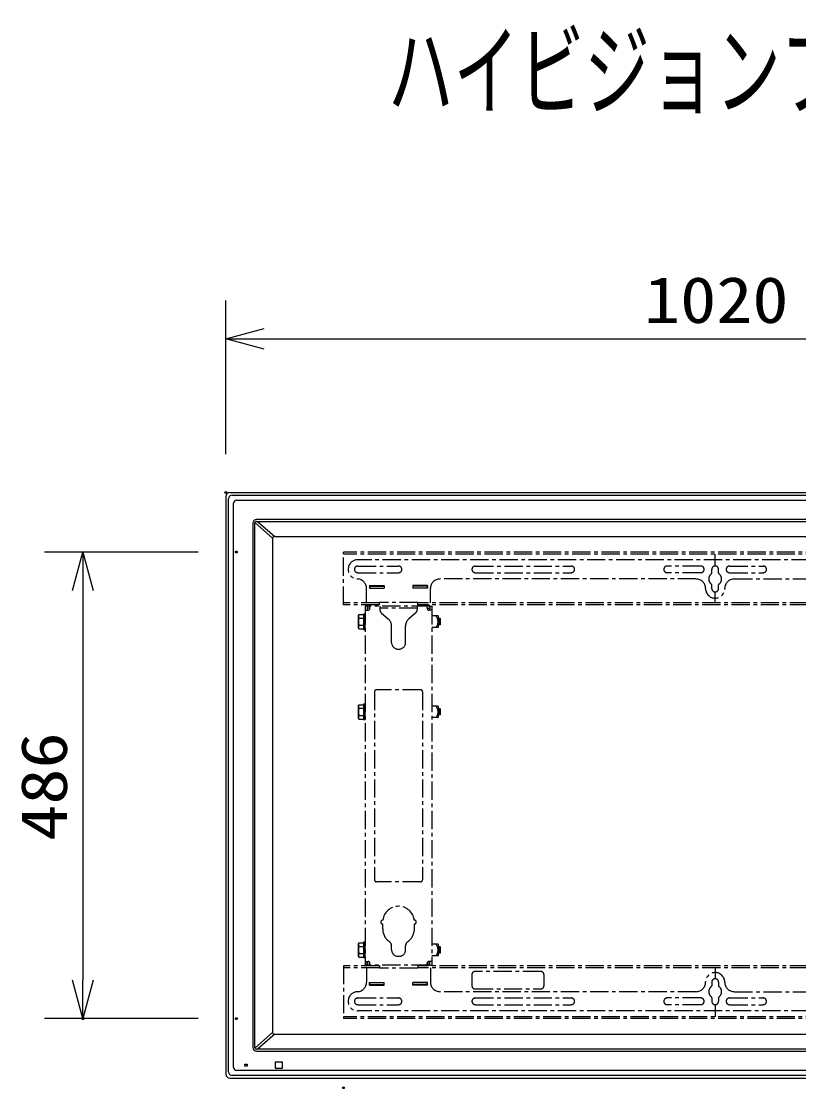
# Model space of a CAD drawing. Units: millimetres, scale not verified. Extents: x -63 to 63, y -57 to 57.
# Drawn here: x -54.6 to -14.1, y 1.8 to 57.4 of the extents above; entities that cross this region are included whole.
import ezdxf
from ezdxf.enums import TextEntityAlignment as Align

# ---------------------------------------------------------------- set-up
doc = ezdxf.new("R2010")
doc.units = ezdxf.units.MM
doc.header["$LTSCALE"] = 0.190236
doc.header["$PDMODE"] = 32
doc.header["$PDSIZE"] = 0.0951
doc.linetypes.add('CHAIN1', pattern=[8, 5, -1, 1, -1])
for name, color, linetype in [('0-0_MOJI1', 2, 'Continuous'), ('0-2_SUNPO', 3, 'Continuous'), ('0-3_GAIKEI', 1, 'CHAIN1'), ('0-4_WAKU', 7, 'Continuous')]:
    doc.layers.add(name, color=color, linetype=linetype)
doc.styles.add('ＭＳ ゴシック', font='')
doc.styles.get('ＭＳ ゴシック').set_extended_font_data('MS Gothic')

# ---------------------------------------------------------------- blocks, each defined once
blk = doc.blocks.new('_OPEN30')
at = {"layer": '0-3_GAIKEI', "color": 7, "linetype": 'Continuous'}
blk.add_line((0, 0), (-1, 0), dxfattribs=at)
blk.add_lwpolyline([(-1, 0.26795), (0, 0), (-1, -0.26795)], dxfattribs=at)

msp = doc.modelspace()

# ---------------------------------------------------------------- linework, layer by layer
at = {"layer": '0-2_SUNPO'}
for p, q in [((-43.9478, 34.8644), (-43.9478, 42.8644)), ((-41.9478, 40.8644), (5.0473, 40.8644)), ((-45.3993, 29.7609), (-53.3993, 29.7609)), ((-51.3993, 27.7609), (-51.3993, 7.4609)), ((-45.3993, 5.4609), (-53.3993, 5.4609))]:
    msp.add_line(p, q, dxfattribs=at)
at = {"layer": '0-3_GAIKEI', "color": 7, "linetype": 'Continuous'}
for p, q in [((-43.7478, 32.8584), (6.8473, 32.8584)), ((-43.9478, 32.6584), (-43.9478, 2.5634)), ((-43.7478, 2.3634), (6.8473, 2.3634))]:
    msp.add_line(p, q, dxfattribs=at)
at = {"layer": '0-3_GAIKEI', "linetype": 'Continuous'}
for p, q in [((-43.8114, 2.6878), (-43.8114, 32.534)), ((-43.6234, 32.722), (6.7229, 32.722)), ((-43.5509, 2.9153), (-43.5509, 32.3065)), ((-43.3959, 32.4615), (6.4954, 32.4615)), ((-42.5503, 31.2609), (-42.5503, 3.9609)), ((-42.449, 31.2624), (-42.449, 3.9606)), ((-41.5125, 30.4871), (-42.4409, 31.3)), ((-42.3505, 31.3609), (5.4513, 31.3609)), ((5.4498, 31.4609), (-42.3503, 31.4609)), ((-42.2968, 31.3597), (-41.4044, 30.5784)), ((-41.4143, 30.5784), (4.5138, 30.5784)), ((-41.5128, 30.4799), (-41.5128, 4.7419)), ((-42.4409, 3.9218), (-41.5125, 4.7347)), ((-41.4044, 4.6434), (-42.2968, 3.8621)), ((-41.4143, 4.6434), (4.5138, 4.6434)), ((5.4513, 3.8621), (-42.3505, 3.8621)), ((-42.3503, 3.7609), (5.4498, 3.7609)), ((-42.9565, 2.9796), (-42.9565, 3.0921)), ((-42.844, 2.9796), (-42.9565, 2.9796)), ((-41.3603, 2.8859), (-41.3603, 3.1859)), ((-41.3353, 3.2109), (-41.0353, 3.2109)), ((-41.0353, 2.8609), (-41.3353, 2.8609)), ((-41.0103, 3.1859), (-41.0103, 2.8859)), ((6.7229, 2.4998), (-43.6234, 2.4998)), ((6.4954, 2.7603), (-43.3959, 2.7603))]:
    msp.add_line(p, q, dxfattribs=at)
at = {"layer": '0-3_GAIKEI'}
for p, q in [((-37.8253, 27.0107), (-37.8253, 29.7609)), ((0.9248, 29.7609), (-37.8253, 29.7609)), ((0.9248, 29.6609), (-37.8253, 29.6609)), ((-18.4503, 29.0359), (-18.4503, 29.6609)), ((0.1747, 29.3609), (-37.0752, 29.3609)), ((-37.0752, 29.0359), (-34.95, 29.0359)), ((-30.9497, 29.0359), (-25.9492, 29.0359)), ((-19.2003, 29.0359), (-20.9505, 29.0359)), ((-17.7002, 29.0359), (-15.95, 29.0359)), ((-37.0752, 28.6858), (-34.95, 28.6858)), ((-19.4504, 28.3608), (-32.7873, 28.3608)), ((-30.9497, 28.6858), (-25.9492, 28.6858)), ((-19.2003, 28.6858), (-20.9505, 28.6858)), ((-18.6253, 28.6732), (-18.6253, 28.8608)), ((-18.2753, 28.6732), (-18.2753, 28.8608)), ((-17.7002, 28.6858), (-15.95, 28.6858)), ((-17.4502, 28.3608), (-4.1132, 28.3608)), ((-36.6127, 27.1107), (-36.6127, 27.8618)), ((-36.4552, 28.0258), (-36.4552, 27.8758)), ((-36.4552, 28.0258), (-35.6951, 28.0258)), ((-36.4552, 27.8758), (-35.6951, 27.8758)), ((-36.4502, 27.9858), (-35.7001, 27.9858)), ((-36.4502, 27.9858), (-36.4502, 27.8758)), ((-36.4502, 27.8858), (-35.7001, 27.8858)), ((-35.7001, 27.9858), (-35.7001, 27.8758)), ((-35.6951, 28.0258), (-35.6951, 27.8758)), ((-34.205, 28.0258), (-34.205, 27.8758)), ((-33.4449, 28.0258), (-34.205, 28.0258)), ((-33.4449, 27.8758), (-34.205, 27.8758)), ((-34.2, 27.9858), (-34.2, 27.8758)), ((-33.4499, 27.9858), (-34.2, 27.9858)), ((-33.4499, 27.8858), (-34.2, 27.8858)), ((-33.4499, 27.9858), (-33.4499, 27.8758)), ((-33.4449, 28.0258), (-33.4449, 27.8758)), ((-33.2874, 27.1107), (-33.2874, 27.8608)), ((-18.6253, 27.8608), (-18.6253, 28.0484)), ((-18.2753, 27.8608), (-18.2753, 28.0484)), ((-18.4503, 27.1107), (-18.4503, 27.6857)), ((-35.9501, 27.1107), (-37.8253, 27.1107)), ((-35.9501, 27.0107), (-37.8253, 27.0107)), ((-36.5877, 26.9357), (-36.6877, 26.9357)), ((-36.6877, 26.9357), (-36.6877, 8.2361)), ((-36.6877, 26.7356), (-36.5377, 26.7356)), ((-36.5877, 26.9357), (-36.5877, 26.7356)), ((-36.5752, 26.7356), (-36.5752, 26.9857)), ((-36.5752, 26.9857), (-36.4502, 26.9857)), ((-33.3249, 26.9357), (-36.5752, 26.9357)), ((-36.4377, 26.8357), (-36.5752, 26.8357)), ((-36.4752, 26.9857), (-36.4752, 26.9357)), ((-36.4502, 27.0107), (-36.4502, 26.9857)), ((-36.4377, 26.8357), (-36.4377, 26.9357)), ((-33.9499, 27.1357), (-35.9501, 27.1357)), ((-35.9501, 27.0107), (-35.9501, 27.1357)), ((-35.9251, 26.9357), (-35.9251, 26.7756)), ((-33.9749, 26.8357), (-35.9251, 26.8357)), ((-33.9749, 26.9357), (-33.9749, 26.7756)), ((-33.9499, 27.0107), (-33.9499, 27.1357)), ((-2.9506, 27.1107), (-33.9499, 27.1107)), ((-2.9506, 27.0107), (-33.9499, 27.0107)), ((-33.4624, 26.8357), (-33.4624, 26.9357)), ((-33.4624, 26.8357), (-33.3249, 26.8357)), ((-33.4499, 27.0107), (-33.4499, 26.9857)), ((-33.3249, 26.9857), (-33.4499, 26.9857)), ((-33.4249, 26.9857), (-33.4249, 26.9357)), ((-33.2124, 26.7356), (-33.3624, 26.7356)), ((-33.3249, 26.7356), (-33.3249, 26.9857)), ((-33.3124, 26.9357), (-33.2124, 26.9357)), ((-33.3124, 26.9357), (-33.3124, 26.7356)), ((-33.2124, 26.9357), (-33.2124, 8.2361)), ((-37.0427, 26.4606), (-37.0137, 26.5109)), ((-37.0427, 25.8106), (-37.0427, 26.4606)), ((-37.0137, 26.5109), (-36.7677, 26.5109)), ((-37.0137, 26.3233), (-36.7677, 26.3233)), ((-36.6877, 26.5356), (-36.7677, 26.5356)), ((-36.7677, 26.5356), (-36.7677, 25.7356)), ((-36.6877, 25.7356), (-36.6877, 26.5356)), ((-35.8378, 26.5858), (-35.4872, 26.2853)), ((-34.0623, 26.5858), (-34.4129, 26.2853)), ((-32.8874, 26.4356), (-33.2124, 26.4356)), ((-32.8874, 26.4356), (-32.8874, 25.8356)), ((-32.7873, 26.2956), (-32.8874, 26.2956)), ((-32.8373, 25.9756), (-32.8373, 26.2956)), ((-32.7873, 26.2956), (-32.7673, 26.2756)), ((-32.7673, 25.9956), (-32.7673, 26.2756)), ((-37.0137, 25.7603), (-37.0427, 25.8106)), ((-37.0137, 25.9479), (-36.7677, 25.9479)), ((-37.0137, 25.7603), (-36.7677, 25.7603)), ((-36.7677, 25.7356), (-36.6877, 25.7356)), ((-35.3126, 25.0355), (-35.3126, 25.9069)), ((-34.5875, 25.0355), (-34.5875, 25.9069)), ((-32.8874, 25.8356), (-33.2124, 25.8356)), ((-32.7873, 25.9756), (-32.8874, 25.9756)), ((-32.7873, 25.9756), (-32.7673, 25.9956)), ((-34.9875, 24.7105), (-34.9125, 24.7105)), ((-36.2002, 22.4863), (-36.2002, 12.6855)), ((-33.7999, 22.5863), (-36.1001, 22.5863)), ((-33.6999, 22.4863), (-33.6999, 12.6855)), ((-37.0427, 21.7613), (-37.0137, 21.8116)), ((-37.0427, 21.1112), (-37.0427, 21.7613)), ((-37.0137, 21.8116), (-36.7677, 21.8116)), ((-36.7677, 21.8363), (-36.7677, 21.0362)), ((-36.6877, 21.8363), (-36.7677, 21.8363)), ((-36.6877, 21.0362), (-36.6877, 21.8363)), ((-32.8874, 21.7363), (-33.2124, 21.7363)), ((-32.8874, 21.7363), (-32.8874, 21.1362)), ((-37.0137, 21.6239), (-36.7677, 21.6239)), ((-37.0137, 21.2486), (-36.7677, 21.2486)), ((-32.8874, 21.1362), (-33.2124, 21.1362)), ((-32.7873, 21.5963), (-32.8874, 21.5963)), ((-32.7873, 21.2762), (-32.8874, 21.2762)), ((-32.8373, 21.2762), (-32.8373, 21.5963)), ((-32.7873, 21.5963), (-32.7673, 21.5763)), ((-32.7873, 21.2762), (-32.7673, 21.2962)), ((-32.7673, 21.2962), (-32.7673, 21.5763)), ((-37.0137, 21.0609), (-37.0427, 21.1112)), ((-37.0137, 21.0609), (-36.7677, 21.0609)), ((-36.7677, 21.0362), (-36.6877, 21.0362)), ((-33.7999, 12.5854), (-36.1001, 12.5854)), ((-35.7751, 10.1363), (-35.7751, 10.3861)), ((-34.125, 10.1363), (-34.125, 10.3862)), ((-37.0427, 9.3612), (-37.0137, 9.4115)), ((-37.0427, 8.7112), (-37.0427, 9.3612)), ((-37.0137, 9.4115), (-36.7677, 9.4115)), ((-37.0137, 9.2239), (-36.7677, 9.2239)), ((-36.6877, 9.4362), (-36.7677, 9.4362)), ((-36.7677, 9.4362), (-36.7677, 8.6362)), ((-36.6877, 8.6362), (-36.6877, 9.4362)), ((-35.3126, 9.0362), (-35.3126, 9.2528)), ((-34.5875, 9.0362), (-34.5875, 9.2528)), ((-32.8874, 9.3362), (-33.2124, 9.3362)), ((-32.8874, 9.3362), (-32.8874, 8.7362)), ((-32.7873, 9.1962), (-32.8874, 9.1962)), ((-32.8373, 8.8762), (-32.8373, 9.1962)), ((-32.7873, 9.1962), (-32.7673, 9.1762)), ((-32.7873, 8.8762), (-32.7673, 8.8962)), ((-32.7673, 8.8962), (-32.7673, 9.1762)), ((-37.0137, 8.6609), (-37.0427, 8.7112)), ((-37.0137, 8.8485), (-36.7677, 8.8485)), ((-37.0137, 8.6609), (-36.7677, 8.6609)), ((-36.7677, 8.6362), (-36.6877, 8.6362)), ((-36.6877, 8.4361), (-36.5377, 8.4361)), ((-36.5877, 8.2361), (-36.5877, 8.4361)), ((-36.5752, 8.2361), (-36.5752, 8.4361)), ((-36.4752, 8.4142), (-36.4752, 8.2361)), ((-34.9875, 8.7112), (-34.9125, 8.7112)), ((-33.4249, 8.4142), (-33.4249, 8.2361)), ((-33.2124, 8.4361), (-33.3624, 8.4361)), ((-33.3249, 8.2361), (-33.3249, 8.4361)), ((-33.3124, 8.2361), (-33.3124, 8.4361)), ((-32.8874, 8.7362), (-33.2124, 8.7362)), ((-32.7873, 8.8762), (-32.8874, 8.8762)), ((-37.8253, 8.2111), (-37.8253, 5.4609)), ((-35.9501, 8.2111), (-37.8253, 8.2111)), ((-35.9501, 8.1111), (-37.8253, 8.1111)), ((-36.5877, 8.2361), (-36.6877, 8.2361)), ((-36.6127, 8.1111), (-36.6127, 7.36)), ((-33.3249, 8.2361), (-36.5752, 8.2361)), ((-36.4502, 8.2111), (-36.4502, 8.2361)), ((-36.4377, 8.2361), (-36.4377, 8.3361)), ((-35.9501, 8.2111), (-35.9501, 8.0861)), ((-33.9499, 8.0861), (-35.9501, 8.0861)), ((-33.9499, 8.2111), (-33.9499, 8.0861)), ((-2.9506, 8.2111), (-33.9499, 8.2111)), ((-2.9506, 8.1111), (-33.9499, 8.1111)), ((-33.4624, 8.2361), (-33.4624, 8.3361)), ((-33.4499, 8.2111), (-33.4499, 8.2361)), ((-33.3124, 8.2361), (-33.2124, 8.2361)), ((-33.2874, 8.1111), (-33.2874, 7.361)), ((-27.5244, 7.9111), (-30.9747, 7.9111)), ((-18.4503, 8.1111), (-18.4503, 7.5361)), ((-36.4552, 7.196), (-36.4552, 7.346)), ((-36.4552, 7.346), (-35.6951, 7.346)), ((-36.4502, 7.236), (-36.4502, 7.346)), ((-36.4502, 7.336), (-35.7001, 7.336)), ((-36.4502, 7.236), (-35.7001, 7.236)), ((-35.7001, 7.236), (-35.7001, 7.346)), ((-35.6951, 7.196), (-35.6951, 7.346)), ((-33.4449, 7.346), (-34.205, 7.346)), ((-34.205, 7.196), (-34.205, 7.346)), ((-34.2, 7.236), (-34.2, 7.346)), ((-33.4499, 7.336), (-34.2, 7.336)), ((-33.4499, 7.236), (-34.2, 7.236)), ((-33.4499, 7.236), (-33.4499, 7.346)), ((-33.4449, 7.196), (-33.4449, 7.346)), ((-31.1247, 7.7611), (-31.1247, 7.161)), ((-27.3744, 7.7611), (-27.3744, 7.161)), ((-18.6253, 7.361), (-18.6253, 7.1734)), ((-18.2753, 7.361), (-18.2753, 7.1734)), ((-36.4552, 7.196), (-35.6951, 7.196)), ((-33.4449, 7.196), (-34.205, 7.196)), ((-19.4504, 6.861), (-32.7873, 6.861)), ((-30.9747, 7.011), (-27.5244, 7.011)), ((-17.4502, 6.861), (-4.1132, 6.861)), ((-37.0752, 6.536), (-34.95, 6.536)), ((-37.0752, 6.1859), (-34.95, 6.1859)), ((-30.9497, 6.536), (-25.9492, 6.536)), ((-30.9497, 6.1859), (-25.9492, 6.1859)), ((-19.2003, 6.536), (-20.9505, 6.536)), ((-19.2003, 6.1859), (-20.9505, 6.1859)), ((-18.6253, 6.5486), (-18.6253, 6.361)), ((-18.4503, 6.1859), (-18.4503, 5.5609)), ((-18.2753, 6.5486), (-18.2753, 6.361)), ((-17.7002, 6.536), (-15.95, 6.536)), ((-17.7002, 6.1859), (-15.95, 6.1859)), ((0.9248, 5.5609), (-37.8253, 5.5609)), ((0.1747, 5.8609), (-37.0752, 5.8609)), ((0.9248, 5.4609), (-37.8253, 5.4609))]:
    msp.add_line(p, q, dxfattribs=at)
at = {"layer": '0-3_GAIKEI', "linetype": 'Continuous'}
msp.add_lwpolyline([(-42.9565, 3.0921), (-42.844, 3.0921), (-42.844, 2.9796)], dxfattribs=at)
at = {"layer": '0-3_GAIKEI', "color": 7, "linetype": 'Continuous'}
for centre, start, end in [((-43.7478, 32.6584), 90.07847, 179.92153), ((-43.7478, 32.6584), 90, 90.07847), ((-43.7478, 32.6584), 179.92153, 180), ((-43.7478, 2.5634), 180, 180.07847), ((-43.7478, 2.5634), 180.07847, 269.92153), ((-43.7478, 2.5634), 269.92153, 270)]:
    msp.add_arc(centre, 0.2, start, end, dxfattribs=at)
at = {"layer": '0-3_GAIKEI', "linetype": 'Continuous'}
for centre, radius, start, end in [((-43.6234, 32.534), 0.188, 90, 180), ((-43.3959, 32.3065), 0.155, 90, 180), ((-42.3503, 31.2609), 0.2, 90, 180), ((-42.3505, 31.2624), 0.0985, 90, 180), ((-41.4143, 30.4799), 0.0985, 90, 180), ((-41.4143, 4.7419), 0.0985, 180, 270), ((-42.3503, 3.9609), 0.2, 180, 270), ((-42.3505, 3.9606), 0.0985, 180, 270), ((-43.3959, 2.9153), 0.155, 180, 270), ((-41.3353, 3.1859), 0.025, 90, 180), ((-41.3353, 2.8859), 0.025, 180, 270), ((-41.0353, 3.1859), 0.025, 0, 90), ((-41.0353, 2.8859), 0.025, 270, 0), ((-43.6234, 2.6878), 0.188, 180, 270)]:
    msp.add_arc(centre, radius, start, end, dxfattribs=at)
at = {"layer": '0-3_GAIKEI'}
for centre, radius, start, end in [((-37.0752, 28.8608), 0.5, 90, 270), ((-37.0752, 28.8608), 0.175, 90, 270), ((-34.95, 28.8608), 0.175, 270, 90), ((-30.9497, 28.8608), 0.175, 90, 270), ((-25.9492, 28.8608), 0.175, 270, 90), ((-20.9505, 28.8608), 0.175, 90, 270), ((-19.2003, 28.8608), 0.175, 270, 90), ((-18.4503, 28.8608), 0.175, 0, 180), ((-17.7002, 28.8608), 0.175, 90, 270), ((-15.95, 28.8608), 0.175, 270, 90), ((-37.1127, 27.8618), 0.5, 0, 85.69878), ((-32.7873, 27.8608), 0.5, 90, 180), ((-19.4504, 27.8608), 0.5, 0, 90), ((-18.4503, 28.3608), 0.335, 125.76171, 234.23829), ((-18.6753, 28.6732), 0.05, 305.76171, 0), ((-18.2252, 28.6732), 0.05, 180, 234.23829), ((-18.4503, 28.3608), 0.335, 305.76171, 54.23829), ((-17.4502, 27.8608), 0.5, 90, 180), ((-18.4503, 27.8608), 0.5, 180, 0), ((-18.6753, 28.0484), 0.05, 0, 54.23829), ((-18.4503, 27.8608), 0.175, 180, 0), ((-18.2252, 28.0484), 0.05, 125.76171, 180), ((-36.5377, 26.8357), 0.1, 270, 0), ((-35.6751, 26.7756), 0.25, 180, 229.39871), ((-34.225, 26.7756), 0.25, 310.60129, 0), ((-33.3624, 26.8357), 0.1, 180, 270), ((-36.8766, 26.4171), 0.1661, 145.61575, 214.38425), ((-36.4217, 26.1356), 0.621, 162.41205, 197.58795), ((-35.8126, 25.9056), 0.5, 0, 49.39871), ((-34.0875, 25.9056), 0.5, 130.60129, 180), ((-33.3124, 26.1356), 0.425, 314.94055, 44.90087), ((-36.8766, 25.8541), 0.1661, 145.61575, 214.38425), ((-34.9875, 25.0355), 0.325, 180, 270), ((-34.9125, 25.0355), 0.325, 270, 0), ((-36.1001, 22.4863), 0.1, 90, 180), ((-33.7999, 22.4863), 0.1, 0, 90), ((-36.8766, 21.7177), 0.1661, 145.61575, 214.38425), ((-33.3124, 21.4362), 0.425, 314.94055, 44.90087), ((-36.4217, 21.4362), 0.621, 162.41205, 197.58795), ((-36.8766, 21.1548), 0.1661, 145.61575, 214.38425), ((-36.1001, 12.6855), 0.1, 180, 270), ((-33.7999, 12.6855), 0.1, 270, 0), ((-34.95, 10.4863), 0.8251, 6.97358, 173.03174), ((-35.7749, 10.4863), 0.1003, 86.66037, 269.85246), ((-34.1252, 10.4863), 0.1003, 270.14754, 93.33963), ((-34.95, 10.1363), 0.8251, 180, 235.26599), ((-34.95, 10.1363), 0.8251, 304.73401, 0), ((-35.5626, 9.2528), 0.25, 0, 55.26599), ((-34.3375, 9.2528), 0.25, 124.73401, 180), ((-36.8766, 9.3177), 0.1661, 145.61575, 214.38425), ((-36.4217, 9.0362), 0.621, 162.41205, 197.58795), ((-34.9875, 9.0362), 0.325, 180, 270), ((-34.9125, 9.0362), 0.325, 270, 0), ((-33.3124, 9.0362), 0.425, 314.94055, 44.90087), ((-36.8766, 8.7547), 0.1661, 145.61575, 214.38425), ((-36.5377, 8.3361), 0.1, 0, 90), ((-33.3624, 8.3361), 0.1, 90, 180), ((-30.9747, 7.7611), 0.15, 90, 180), ((-27.5244, 7.7611), 0.15, 0, 90), ((-18.4503, 7.361), 0.5, 0, 180), ((-37.1127, 7.36), 0.5, 274.30122, 0), ((-32.7873, 7.361), 0.5, 180, 270), ((-19.4504, 7.361), 0.5, 270, 0), ((-18.4503, 7.361), 0.175, 0, 180), ((-17.4502, 7.361), 0.5, 180, 270), ((-37.0752, 6.361), 0.5, 90, 270), ((-30.9747, 7.161), 0.15, 180, 270), ((-27.5244, 7.161), 0.15, 270, 0), ((-18.4503, 6.861), 0.335, 125.76171, 234.23829), ((-18.6753, 7.1734), 0.05, 305.76171, 0), ((-18.2252, 7.1734), 0.05, 180, 234.23829), ((-18.4503, 6.861), 0.335, 305.76171, 54.23829), ((-37.0752, 6.361), 0.175, 90, 270), ((-34.95, 6.361), 0.175, 270, 90), ((-30.9497, 6.361), 0.175, 90, 270), ((-25.9492, 6.361), 0.175, 270, 90), ((-20.9505, 6.361), 0.175, 90, 270), ((-19.2003, 6.361), 0.175, 270, 90), ((-18.6753, 6.5486), 0.05, 0, 54.23829), ((-18.4503, 6.361), 0.175, 180, 0), ((-18.2252, 6.5486), 0.05, 125.76171, 180), ((-17.7002, 6.361), 0.175, 90, 270), ((-15.95, 6.361), 0.175, 270, 90)]:
    msp.add_arc(centre, radius, start, end, dxfattribs=at)
at = {"layer": '0-3_GAIKEI', "color": 7}
for p in [(-43.3993, 29.7609), (-51.3993, 5.4609), (-43.3993, 5.4609)]:
    msp.add_point(p, dxfattribs=at)
at = {"layer": '0-4_WAKU'}
for p in [(-43.9478, 32.8644), (-37.8253, 1.8587)]:
    msp.add_point(p, dxfattribs=at)

# ---------------------------------------------------------------- block references
at = {"layer": '0-2_SUNPO', "xscale": 2, "yscale": 2}
for p, rotation in [((-43.9478, 40.8644), 180), ((-51.3993, 29.7609), 90), ((-51.3993, 5.4609), 270)]:
    msp.add_blockref('_OPEN30', p, dxfattribs=dict(at, rotation=rotation))

# ---------------------------------------------------------------- texts
at = {"layer": '0-0_MOJI1', "style": 'ＭＳ ゴシック', "width": 0.65}
msp.add_text('ハイビジョンプラズマディスプレイ壁掛け金具付（角度可変型）', height=3.848, dxfattribs=at).set_placement((-35.5001, 51.7599), align=Align.BOTTOM_LEFT)
at = {"layer": '0-2_SUNPO', "style": 'ＭＳ ゴシック', "width": 1.15}
msp.add_text('1020', height=2.406, dxfattribs=at).set_placement((-22.1576, 40.974), align=Align.BOTTOM_LEFT)
msp.add_text('486', height=2.406, rotation=90, dxfattribs=at).set_placement((-51.5089, 14.7238), align=Align.BOTTOM_LEFT)

doc.saveas('drawing.dxf')
